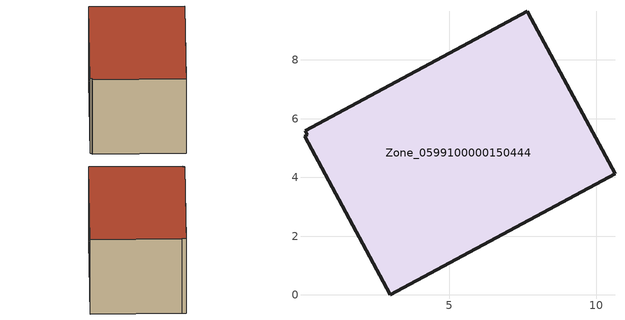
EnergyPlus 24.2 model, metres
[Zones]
Zone_0599100000150444
 floor ground (C_G): 0.07,5.41 0.16,5.46 0.09,5.59 7.65,9.66 7.78,9.4 10.64,4.13 2.99,0 z0
 wall outside (C_F): 7.65,9.66 0.09,5.59 0.16,5.46 0.07,5.41 2.99,0 10.64,4.13 7.78,9.4 7.65,9.66 z0:5.86
 roof outside (C_R): 10.64,4.13 7.78,9.4 7.65,9.66 0.09,5.59 0.16,5.46 0.07,5.41 2.99,0 z5.86
[BUILDING]
Pand.0599100000150444: North Axis=0; Terrain=City; Loads Convergence Tolerance Value=0.04; Temperature Convergence Tolerance Value=0.4; Solar Distribution=FullExterior; Maximum Number of Warmup Days=25; Minimum Number of Warmup Days=1
[Site:Location]
Rotterdam.The.Hague.AP_ZH_NLD Design_Conditions: Latitude=51.96; Longitude=4.45; Time Zone=1; Elevation=-4.5
[SITE:GROUNDTEMPERATURE:BUILDINGSURFACE]
18, 18, 18, 18, 18, 18, 18, 18, 18, 18, 18, 18
[MATERIAL] Thermal Absorptance=0.9; Solar Absorptance=0.7; Visible Absorptance=0.7
Name | Roughness | Thickness | Conductivity | Density | Specific Heat
G.TC.1946-1964 | MediumSmooth | 0.15 | 1 | 540 | 1210
F.TC.1946-1964 | Rough | 0.3 | 0.857143 | 1920 | 840
R.TC.1946-1964 | MediumRough | 0.2 | 0.235294 | 1500 | 1000
[CONSTRUCTION]
C_G: G.TC.1946-1964
C_F: F.TC.1946-1964
C_R: R.TC.1946-1964
[ZONE]
Zone_0599100000150444: Type=1; Multiplier=1; Ceiling Height=Autocalculate; Volume=Autocalculate; Floor Area=autocalculate; Part of Total Floor Area=Yes
[ZONEINFILTRATION:DESIGNFLOWRATE]
Infil_Zone_0599100000150444: Zone or ZoneList or Space or SpaceList=Zone_0599100000150444; Schedule=AlwaysOn; Design Flow Rate Calculation Method=Flow/Area; Flow Rate per Floor Area=0.003; Constant Term Coefficient=1; Temperature Term Coefficient=0; Velocity Term Coefficient=0; Velocity Squared Term Coefficient=0
[HVACTEMPLATE:ZONE:IDEALLOADSAIRSYSTEM]
Zone_0599100000150444: Maximum Heating Supply Air Temperature=50; Minimum Cooling Supply Air Temperature=13; Maximum Heating Supply Air Humidity Ratio=0.0156; Minimum Cooling Supply Air Humidity Ratio=0.0077; Heating Limit=NoLimit; Cooling Limit=NoLimit; Dehumidification Control Type=ConstantSensibleHeatRatio; Cooling Sensible Heat Ratio=0.7; Dehumidification Setpoint=60; Humidification Control Type=None; Humidification Setpoint=30; Outdoor Air Method=None; Outdoor Air Flow Rate per Person=0.00944; Outdoor Air Flow Rate per Zone Floor Area=0; Outdoor Air Flow Rate per Zone=0; Demand Controlled Ventilation Type=None; Outdoor Air Economizer Type=NoEconomizer; Heat Recovery Type=None; Sensible Heat Recovery Effectiveness=0.7; Latent Heat Recovery Effectiveness=0.65
[ZONECONTROL:THERMOSTAT]
ThermostatControl_Zone_0599100000150444: Zone or ZoneList=Zone_0599100000150444; Control Type Schedule=DualSetpointControlType; Control 1=Thermostat_Zone_0599100000150444; Temperature Difference Between Cutout And Setpoint=0
[THERMOSTATSETPOINT:DUALSETPOINT]
Thermostat_Zone_0599100000150444: Heating Setpoint Temperature Schedule=HeatingSetpoint_Zone_0599100000150444; Cooling Setpoint Temperature Schedule=CoolingSetpoint_Zone_0599100000150444
[SCHEDULE:COMPACT]
HeatingSetpoint_Zone_0599100000150444: Through: 12/31, For: AllDays, Until: 24:00, 21
CoolingSetpoint_Zone_0599100000150444: Through: 12/31, For: AllDays, Until: 24:00, 24
DualSetpointControlType: Through: 12/31, For: AllDays, Until: 24:00, 4
AlwaysOn: Through: 12/31, For: AllDays, Until: 24:00, 1
